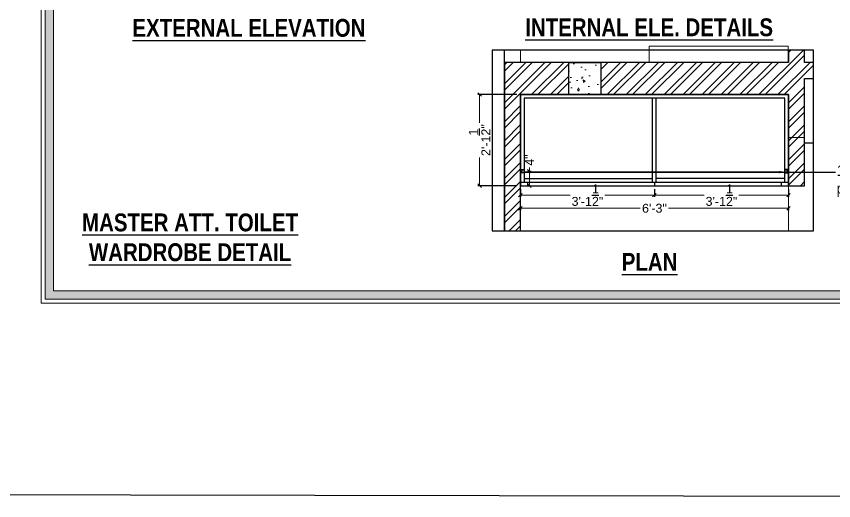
# Model space of a CAD drawing. Header units: millimetres. Extents: x 56222 to 3066687, y -650199 to -121287.
# Drawn here: x 132273.6 to 132502.3, y -184636.8 to -184501.3 of the extents above; entities that cross this region are included whole.
import ezdxf
from ezdxf import colors
from ezdxf.entities.mleader import LeaderData, LeaderLine
from ezdxf.math import Vec2, Vec3

# ---------------------------------------------------------------- set-up
doc = ezdxf.new("R2010")
doc.units = ezdxf.units.MM
doc.header["$MEASUREMENT"] = 0
doc.header["$PDMODE"] = 35
doc.linetypes.add('CENTER', pattern=[2, 1.25, -0.25, 0.25, -0.25])
doc.linetypes.add('DASHEDX2', pattern=[1.5, 1, -0.5])
doc.layers.get('Defpoints').update_dxf_attribs({"color": 220})
doc.layers.add('AR HATCH-7', color=7, linetype='Continuous')
for name, color, linetype, lineweight in [('COLUMN', 1, 'Continuous', 30), ('dim05', 1, 'Continuous', 13), ('Dimension', 10, 'DASHEDX2', 20), ('FIRST FLOOR', 7, 'Continuous', 9), ('FIRST FLOOR_( PLine )_', 251, 'Continuous', 30), ('FURNITURE', 32, 'Continuous', 9), ('Labelling', 1, 'Continuous', 25), ('Text', 7, 'Continuous', 15), ('TILE', 14, 'Continuous', 9), ('wall', 7, 'Continuous', 30), ('XX~SLAB ( BEAM )~ ( DIM )', 7, 'Continuous', 9)]:
    doc.layers.add(name, color=color, linetype=linetype, lineweight=lineweight)
doc.layers.add('XX~SLAB ( PLINE )', color=251, linetype='Continuous', plot=False)
doc.styles.add('Arial', font='arial.ttf')
doc.styles.get("Standard").update_dxf_attribs({"font": 'arial.ttf', "height": 6})
doc.styles.add('style4', font='ARIALN.TTF')
doc.dimstyles.new('ISO-25', dxfattribs={"dimtxt": 2.5, "dimasz": 1, "dimexe": 0.5, "dimexo": 1, "dimtad": 0, "dimdec": 1, "dimlunit": 4, "dimtxsty": 'Standard', "dimblk": 'OBLIQUE', "dimcen": 2.5, "dimclrd": 1, "dimclre": 1, "dimclrt": 5, "dimadec": 0, "dimazin": 0, "dimtfac": 1, "dimtdec": 1, "dimtmove": 0, "dimatfit": 3, "dimfxl": 1, "dimlwd": -1, "dimarcsym": 0})

# ---------------------------------------------------------------- blocks, each defined once
blk = doc.blocks.new('_Oblique')
at = {"layer": 'wall', "color": 0, "lineweight": -2}
blk.add_line((-0.5, -0.5), (0.5, 0.5), dxfattribs=at)
blk = doc.blocks.new('*D183')
at = {"layer": 'Defpoints', "color": 0, "lineweight": 30, "transparency": 16777216}
for p in [(132414.67, -184548.69), (132452.17, -184548.69), (132452.17, -184551.34)]:
    blk.add_point(p, dxfattribs=at)
at = {"layer": 'dim05', "color": 1, "linetype": 'Continuous', "lineweight": -2, "transparency": 16777216}
for p, q in [((132414.67, -184549.69), (132414.67, -184551.84)), ((132452.17, -184549.69), (132452.17, -184551.84))]:
    blk.add_line(p, q, dxfattribs=at)
at = {"layer": 'dim05', "color": 1, "linetype": 'Continuous', "transparency": 16777216}
for p, q in [((132414.67, -184551.34), (132428.57, -184551.34)), ((132452.17, -184551.34), (132438.28, -184551.34))]:
    blk.add_line(p, q, dxfattribs=at)
at = {"layer": 'dim05', "color": 1, "transparency": 16777216, "rotation": 180}
blk.add_blockref('_Oblique', (132414.67, -184551.34), dxfattribs=at)
at = {"layer": 'dim05', "color": 1, "transparency": 16777216}
blk.add_blockref('_Oblique', (132452.17, -184551.34), dxfattribs=at)
at = {"layer": 'dim05', "color": 5, "lineweight": 25, "transparency": 16777216, "insert": (132433.42, -184551.34), "char_height": 2.5, "attachment_point": 5, "style": 'Arial'}
blk.add_mtext('3\'-1{\\H1x;\\S1/2;}"', dxfattribs=at)
blk = doc.blocks.new('*D418')
at = {"layer": 'Defpoints', "color": 0, "lineweight": 30, "transparency": 16777216}
for p in [(132414.67, -184553.86), (132489.67, -184553.86), (132489.67, -184555.01)]:
    blk.add_point(p, dxfattribs=at)
at = {"layer": 'dim05', "color": 1, "linetype": 'Continuous', "lineweight": -2, "transparency": 16777216}
for p, q in [((132414.67, -184554.86), (132414.67, -184555.51)), ((132489.67, -184554.86), (132489.67, -184555.51))]:
    blk.add_line(p, q, dxfattribs=at)
at = {"layer": 'dim05', "color": 1, "linetype": 'Continuous', "transparency": 16777216}
for p, q in [((132414.67, -184555.01), (132448.22, -184555.01)), ((132489.67, -184555.01), (132456.13, -184555.01))]:
    blk.add_line(p, q, dxfattribs=at)
at = {"layer": 'dim05', "color": 1, "transparency": 16777216, "rotation": 180}
blk.add_blockref('_Oblique', (132414.67, -184555.01), dxfattribs=at)
at = {"layer": 'dim05', "color": 1, "transparency": 16777216}
blk.add_blockref('_Oblique', (132489.67, -184555.01), dxfattribs=at)
at = {"layer": 'dim05', "color": 5, "lineweight": 25, "transparency": 16777216, "insert": (132452.17, -184555.01), "char_height": 2.5, "attachment_point": 5, "style": 'Arial'}
blk.add_mtext('6\'-3"', dxfattribs=at)
blk = doc.blocks.new('*D419')
at = {"layer": 'Defpoints', "color": 0, "lineweight": 30, "transparency": 16777216}
for p in [(132452.17, -184548.69), (132489.67, -184548.69), (132452.17, -184551.34)]:
    blk.add_point(p, dxfattribs=at)
at = {"layer": 'dim05', "color": 1, "linetype": 'Continuous', "lineweight": -2, "transparency": 16777216}
for p, q in [((132452.17, -184549.69), (132452.17, -184551.84)), ((132489.67, -184549.69), (132489.67, -184551.84))]:
    blk.add_line(p, q, dxfattribs=at)
at = {"layer": 'dim05', "color": 1, "linetype": 'Continuous', "transparency": 16777216}
for p, q in [((132452.17, -184551.34), (132466.07, -184551.34)), ((132489.67, -184551.34), (132475.78, -184551.34))]:
    blk.add_line(p, q, dxfattribs=at)
at = {"layer": 'dim05', "color": 1, "transparency": 16777216, "rotation": 180}
blk.add_blockref('_Oblique', (132452.17, -184551.34), dxfattribs=at)
at = {"layer": 'dim05', "color": 1, "transparency": 16777216}
blk.add_blockref('_Oblique', (132489.67, -184551.34), dxfattribs=at)
at = {"layer": 'dim05', "color": 5, "lineweight": 25, "transparency": 16777216, "insert": (132470.92, -184551.34), "char_height": 2.5, "attachment_point": 5, "style": 'Arial'}
blk.add_mtext('3\'-1{\\H1x;\\S1/2;}"', dxfattribs=at)
blk = doc.blocks.new('*D420')
at = {"layer": 'Defpoints', "color": 0, "lineweight": 30, "transparency": 16777216}
for p in [(132403.24, -184523.19), (132414.67, -184523.19), (132414.67, -184548.69)]:
    blk.add_point(p, dxfattribs=at)
at = {"layer": 'dim05', "color": 1, "linetype": 'Continuous', "lineweight": -2, "transparency": 16777216}
for p, q in [((132413.67, -184523.19), (132402.74, -184523.19)), ((132413.67, -184548.69), (132402.74, -184548.69))]:
    blk.add_line(p, q, dxfattribs=at)
at = {"layer": 'dim05', "color": 1, "linetype": 'Continuous', "transparency": 16777216}
for p, q in [((132403.24, -184523.19), (132403.24, -184531.06)), ((132403.24, -184548.69), (132403.24, -184540.82))]:
    blk.add_line(p, q, dxfattribs=at)
at = {"layer": 'dim05', "color": 1, "transparency": 16777216}
for p, rotation in [((132403.24, -184523.19), 90), ((132403.24, -184548.69), 270)]:
    blk.add_blockref('_Oblique', p, dxfattribs=dict(at, rotation=rotation))
at = {"layer": 'dim05', "color": 5, "lineweight": 25, "transparency": 16777216, "insert": (132403.24, -184535.94), "char_height": 2.5, "attachment_point": 5, "rotation": 90, "style": 'Arial'}
blk.add_mtext('2\'-1{\\H1x;\\S1/2;}"', dxfattribs=at)
blk = doc.blocks.new('*D571')
at = {"layer": 'Defpoints', "color": 0, "lineweight": 30, "transparency": 16777216}
for p in [(132415.67, -184544.63), (132417.19, -184544.63), (132415.94, -184548.69)]:
    blk.add_point(p, dxfattribs=at)
at = {"layer": 'dim05', "color": 1, "linetype": 'Continuous', "transparency": 16777216}
for p, q in [((132417.19, -184544.63), (132417.19, -184543.63)), ((132417.19, -184548.69), (132417.19, -184544.63))]:
    blk.add_line(p, q, dxfattribs=at)
at = {"layer": 'dim05', "color": 1, "linetype": 'Continuous', "lineweight": -2, "transparency": 16777216}
for p, q in [((132416.67, -184544.63), (132417.69, -184544.63)), ((132416.94, -184548.69), (132417.69, -184548.69))]:
    blk.add_line(p, q, dxfattribs=at)
at = {"layer": 'dim05', "color": 1, "transparency": 16777216}
for p, rotation in [((132417.19, -184544.63), 90), ((132417.19, -184548.69), 270)]:
    blk.add_blockref('_Oblique', p, dxfattribs=dict(at, rotation=rotation))
at = {"layer": 'dim05', "color": 5, "lineweight": 25, "transparency": 16777216, "insert": (132417.19, -184541.52), "char_height": 2.5, "attachment_point": 5, "rotation": 90, "style": 'Arial'}
blk.add_mtext('4"', dxfattribs=at)

msp = doc.modelspace()

# ---------------------------------------------------------------- hatches: boundary and pattern name
at = {"layer": 'AR HATCH-7', "linetype": 'CENTER', "lineweight": 15, "true_color": 0x939598}
h = msp.add_hatch(dxfattribs=at)
h.set_pattern_fill('ANSI32', color=252, scale=10)
h.set_pattern_definition([(45, (-1015.1125, -511.0917), (-2.65165043, 2.65165043), []), (45, (-1013.3448, -511.0917), (-2.65165043, 2.65165043), [])])
h.paths.add_polyline_path([(132428.17, -184514.19), (132410.17, -184514.19), (132410.17, -184561.27), (132414.67, -184561.27), (132414.67, -184523.19), (132428.17, -184523.19)])
h.paths.add_polyline_path([(132494.17, -184518.69), (132496.72, -184518.69), (132496.72, -184514.19), (132494.17, -184514.19), (132494.17, -184510.75), (132489.67, -184510.75), (132489.67, -184514.19), (132437.17, -184514.19), (132437.17, -184523.19), (132489.67, -184523.19), (132489.67, -184535.19), (132494.17, -184535.19)])
h.paths.add_polyline_path([(132494.17, -184535.19), (132489.67, -184535.19), (132489.67, -184548.69), (132494.17, -184548.69)])
h = msp.add_hatch(dxfattribs=at)
h.set_pattern_fill('AR-CONC', color=252, angle=45)
h.set_pattern_definition([(95, (-1015.1125, -511.092), (5.51551999, 4.62807079), [0.75, -8.25]), (40, (-1015.1125, -511.092), (-6.29992167, 4.3376815), [0.6, -6.6]), (145.4514445, (-1014.653, -510.706), (-0.78440164, 8.96575221), [0.63740192, -7.01142112]), (91.1842, (-1016.527, -509.6775), (8.71693388, 6.37613776), [1.125, -12.375]), (141.6356355, (-1015.8, -509.146), (-0.2790007, 13.4971167), [0.9561034, -10.5171376]), (36.184164, (-1016.527, -509.678), (-0.2790007, 13.4971167), [0.9, -9.9]), (66, (-1015.466, -509.324), (7.06771572, 1.37382476), [0.75, -8.25]), (11, (-1015.466, -509.324), (-3.40708593, 6.84808435), [0.6, -6.6]), (116.4514447, (-1014.877, -509.2095), (3.66062975, 8.22190906), [0.6374019, -7.01142112]), (82.5, (-1015.1125, -511.0917), (-2.267931853, 2.439898176), [0, -6.52, 0, -6.7, 0, -6.625]), (52.5, (-1015.1125, -511.0917), (-0.92872942, 4.6490945), [0, -3.82, 0, -6.37, 0, -2.525]), (12.5, (-1016.6894, -512.6686), (3.934181673, 3.615207618), [0, -2.5, 0, -7.8, 0, -10.35]), (2.5, (-1017.3965, -513.3757), (3.41589983, 4.83159807), [0, -3.25, 0, -5.18, 0, -7.35])])
h.paths.add_polyline_path([(132437.17, -184514.19), (132428.17, -184514.19), (132428.17, -184523.19), (132437.17, -184523.19)])
at = {"layer": 'Dimension', "linetype": 'Continuous', "true_color": 0xd39e00}
h = msp.add_hatch(color=42, dxfattribs=at)
h.paths.add_polyline_path([(132281.69, -184346.57), (132281.69, -184580.39), (132613.88, -184580.39), (132613.88, -184346.57)])
h.paths.add_polyline_path([(132284.02, -184348.9), (132611.55, -184348.9), (132611.55, -184578.06), (132284.02, -184578.06)], flags=16)

# ---------------------------------------------------------------- linework, layer by layer
at = {"layer": 'COLUMN'}
msp.add_lwpolyline([(132428.17, -184523.19), (132428.17, -184514.19), (132437.17, -184514.19), (132437.17, -184523.19)], close=True, dxfattribs=at)
at = {"layer": 'Dimension', "color": 42, "linetype": 'Continuous', "true_color": 0xd39e00}
for points in [[(132280.53, -184345.4), (132615.05, -184345.4), (132615.05, -184581.55), (132280.53, -184581.55)], [(132281.69, -184346.57), (132613.88, -184346.57), (132613.88, -184580.39), (132281.69, -184580.39)], [(132284.02, -184348.9), (132611.55, -184348.9), (132611.55, -184578.06), (132284.02, -184578.06)]]:
    msp.add_lwpolyline(points, close=True, dxfattribs=at)
at = {"layer": 'FIRST FLOOR'}
for p, q in [((132410.17, -184561.27), (132410.17, -184510.75)), ((132414.67, -184514.19), (132414.67, -184510.75)), ((132489.67, -184514.19), (132489.67, -184510.75)), ((132494.17, -184514.19), (132494.17, -184510.75)), ((132489.67, -184514.19), (132410.17, -184514.19)), ((132494.17, -184514.19), (132496.72, -184514.19)), ((132494.17, -184518.69), (132496.72, -184518.69)), ((132414.67, -184561.27), (132414.67, -184523.19)), ((132489.67, -184523.19), (132414.67, -184523.19)), ((132489.67, -184561.27), (132489.67, -184523.19)), ((132494.17, -184535.19), (132489.67, -184535.19))]:
    msp.add_line(p, q, dxfattribs=at)
at = {"layer": 'FIRST FLOOR_( PLine )_'}
for p, q in [((132489.67, -184510.75), (132489.67, -184514.19)), ((132494.17, -184514.19), (132494.17, -184510.75)), ((132489.67, -184514.19), (132410.17, -184514.19)), ((132410.17, -184514.19), (132410.17, -184561.27)), ((132496.72, -184514.19), (132494.17, -184514.19)), ((132494.17, -184548.69), (132494.17, -184518.69)), ((132494.17, -184518.69), (132496.72, -184518.69)), ((132414.67, -184561.27), (132414.67, -184523.19)), ((132414.67, -184523.19), (132489.67, -184523.19)), ((132489.67, -184523.19), (132489.67, -184548.69)), ((132489.67, -184548.69), (132494.17, -184548.69))]:
    msp.add_line(p, q, dxfattribs=at)
at = {"layer": 'FURNITURE'}
for p, q in [((132450.67, -184510.75), (132450.67, -184514.19)), ((132489.67, -184548.69), (132414.67, -184548.69))]:
    msp.add_line(p, q, dxfattribs=at)
at = {"layer": 'FURNITURE', "lineweight": 30}
for p, q in [((132488.67, -184524.19), (132415.67, -184524.19)), ((132415.67, -184524.19), (132415.67, -184547.69)), ((132451.67, -184547.69), (132451.67, -184524.19)), ((132452.67, -184547.69), (132452.67, -184524.19)), ((132488.67, -184547.69), (132488.67, -184524.19)), ((132494.17, -184536.69), (132496.72, -184536.69)), ((132414.67, -184547.69), (132489.67, -184547.69)), ((132415.67, -184546.69), (132451.67, -184546.69)), ((132416.67, -184547.69), (132416.67, -184548.69)), ((132452.17, -184547.69), (132452.17, -184548.69)), ((132488.67, -184546.69), (132452.67, -184546.69)), ((132487.67, -184547.69), (132487.67, -184548.69))]:
    msp.add_line(p, q, dxfattribs=at)
at = {"layer": 'FURNITURE'}
msp.add_lwpolyline([(132489.58, -184509.69), (132489.58, -184514.19), (132450.67, -184514.19), (132450.67, -184509.69)], close=True, dxfattribs=at)
at = {"layer": 'FURNITURE', "lineweight": 30}
for points in [[(132414.67, -184548.69), (132489.67, -184548.69), (132489.67, -184523.19), (132414.67, -184523.19)], [(132415.67, -184545.11), (132414.97, -184545.11), (132414.97, -184544.16), (132415.67, -184544.16)], [(132488.67, -184545.11), (132489.38, -184545.11), (132489.38, -184544.16), (132488.67, -184544.16)]]:
    msp.add_lwpolyline(points, close=True, dxfattribs=at)
at = {"layer": 'FURNITURE', "color": 3, "linetype": 'DASHEDX2', "lineweight": 30}
for points in [[(132415.67, -184544.99), (132415.08, -184544.99), (132415.08, -184544.28), (132415.67, -184544.28)], [(132488.67, -184544.99), (132489.27, -184544.99), (132489.27, -184544.28), (132488.67, -184544.28)]]:
    msp.add_lwpolyline(points, close=True, dxfattribs=at)
at = {"layer": 'TILE', "color": 3, "lineweight": 30}
msp.add_lwpolyline([(130964.58, -183835.75), (133130.68, -183839.68), (133130.68, -184636.78), (130964.58, -184632.85)], close=True, dxfattribs=at)
at = {"layer": 'XX~SLAB ( BEAM )~ ( DIM )', "lineweight": 30}
msp.add_lwpolyline([(132406.79, -184510.75), (132406.79, -184561.27), (132496.72, -184561.27), (132496.72, -184510.75)], close=True, dxfattribs=at)
at = {"layer": 'XX~SLAB ( PLINE )'}
msp.add_lwpolyline([(132410.17, -184561.27), (132410.17, -184510.75)], dxfattribs=at)

# ---------------------------------------------------------------- texts
at = {"layer": 'Labelling', "color": 251, "true_color": 0x636466, "char_height": 5, "attachment_point": 5, "style": 'style4'}
for s, width, insert in [('{\\fArial Narrow|b1|i0|c0|p34;\\LEXTERNAL ELEVATION}', 79.1081, (132338.69, -184504.57)), ('{\\fArial Narrow|b1|i0|c0|p34;\\LINTERNAL ELE. DETAILS}', 79.1081, (132450.68, -184504.42)), ('{\\fArial Narrow|b1|i0|c0|p34;\\LMASTER ATT. TOILET \\PWARDROBE DETAIL}', 142.1345, (132322.22, -184563.16)), ('{\\fArial Narrow|b1|i0|c0|p34;\\L PLAN}', 79.1081, (132450.01, -184570))]:
    msp.add_mtext_dynamic_manual_height_columns(s, width=width, gutter_width=1, heights=[0], dxfattribs=dict(at, insert=insert))

# ---------------------------------------------------------------- dimensions: what is measured, and where the dimension line sits
at = {"layer": 'dim05', "color": 27, "lineweight": 25, "true_color": 0x7d5120}
for base, p1, p2, angle, picture, middle in [((132403.24, -184523.19), (132414.67, -184548.69), (132414.67, -184523.19), 90, '*D420', (132403.24, -184535.94)), ((132417.19, -184544.63), (132415.94, -184548.69), (132415.67, -184544.63), 90, '*D571', (132417.19, -184541.52)), ((132452.17, -184551.34), (132489.67, -184548.69), (132452.17, -184548.69), 180, '*D419', (132470.92, -184551.34))]:
    dim = msp.add_linear_dim(base=base, p1=p1, p2=p2, angle=angle, dimstyle='ISO-25', override={"dimtxsty": 'Arial'}, dxfattribs=at)
    dim.commit()
    dim.dimension.update_dxf_attribs({"geometry": picture, "text_midpoint": middle})
for base, p1, p2, picture, middle in [((132452.17, -184551.34), (132414.67, -184548.69), (132452.17, -184548.69), '*D183', (132433.42, -184551.34)), ((132489.67, -184555.01), (132414.67, -184553.86), (132489.67, -184553.86), '*D418', (132452.17, -184555.01))]:
    dim = msp.add_linear_dim(base=base, p1=p1, p2=p2, dimstyle='ISO-25', override={"dimtxsty": 'Arial'}, dxfattribs=at)
    dim.commit()
    dim.dimension.update_dxf_attribs({"geometry": picture, "text_midpoint": middle})

# ---------------------------------------------------------------- leaders
at = {"layer": 'Text', "color": 1, "lineweight": 0, "ltscale": 20}
ml = msp.add_multileader_mtext('Standard', dxfattribs=at)
ml.set_content('17mm_\\Pprofile light', color=1, style='style4')
ml.set_leader_properties()
ml.build(insert=Vec2(0, 0))
ml.multileader.update_dxf_attribs({"dogleg_length": 2.02, "arrow_head_size": 2})
ctx = ml.context
ctx.base_point, ctx.char_height, ctx.arrow_head_size, ctx.landing_gap_size, ctx.plane_origin = Vec3(132502.81, -184544.89), 3, 2, 0.4, Vec3(132506.52, -184544.89)
notes = []
notes.append((ctx, [(0, (1, 1, 0), (132500.78, -184544.89), (1, 0), 2.02, [(1, [(132489.09, -184544.89), (132415.71, -184544.89)], 0, [])])]))
ctx.mtext.insert = Vec3(132503.21, -184542.95)
for ctx, leaders in notes:
    for number, flags, end, landing, length, lines in leaders:
        leader = LeaderData()
        leader.index, (leader.has_last_leader_line, leader.has_dogleg_vector, leader.attachment_direction) = number, flags
        leader.last_leader_point, leader.dogleg_vector, leader.dogleg_length = Vec3(end), Vec3(landing), length
        for number, points, colour, breaks in lines:
            line = LeaderLine()
            line.index, line.vertices, line.color, line.breaks = number, Vec3.list(points), colors.encode_raw_color(colour), breaks
            leader.lines.append(line)
        ctx.leaders.append(leader)

doc.saveas('drawing.dxf')
